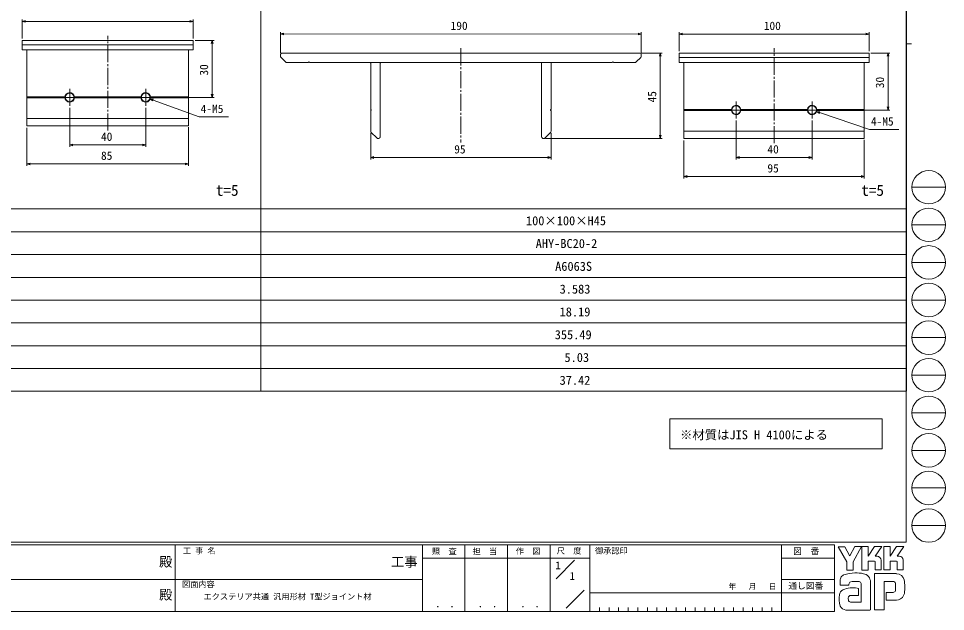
# Model space of a CAD drawing. Units: millimetres on the paper. Extents: x -397 to 397, y -282 to 282.
# Drawn here: x -91.4 to 396.7, y -282.1 to 30.1 of the extents above; entities that cross this region are included whole.
import ezdxf
from ezdxf.enums import TextEntityAlignment as Align

# ---------------------------------------------------------------- set-up
doc = ezdxf.new("R2010")
doc.units = ezdxf.units.MM
doc.linetypes.add('CHAIN2', pattern=[12, 9, -1, 1, -1])
for name, color, linetype, lineweight in [('0-0_0', 3, 'Continuous', 9), ('0-1_USER1', 7, 'Continuous', 18), ('0-2_YKK_ZWAK', 4, 'Continuous', 9), ('0-3_YKK_11', 2, 'CHAIN2', 9), ('0-4_YKK_12', 6, 'Continuous', 9), ('0-5_YKK_13', 7, 'Continuous', 9)]:
    doc.layers.add(name, color=color, linetype=linetype, lineweight=lineweight)
doc.styles.add('ＭＳ ゴシック', font='')
doc.styles.get('ＭＳ ゴシック').set_extended_font_data('MS Gothic')

msp = doc.modelspace()

# ---------------------------------------------------------------- linework, layer by layer
at = {"layer": '0-1_USER1'}
for p, q in [((376.106, 199.775), (376.106, -166.175)), ((36.106, 187.775), (36.106, -166.175)), ((-393.894, -70.175), (376.106, -70.175)), ((-393.894, -82.175), (376.106, -82.175)), ((-393.894, -94.175), (376.106, -94.175)), ((-393.894, -106.175), (376.106, -106.175)), ((-393.894, -118.175), (376.106, -118.175)), ((-321.228, -130.175), (376.106, -130.175)), ((-393.894, -142.175), (376.106, -142.175)), ((-321.228, -154.175), (376.106, -154.175)), ((-393.894, -166.175), (376.106, -166.175))]:
    msp.add_line(p, q, dxfattribs=at)
at = {"layer": '0-2_YKK_ZWAK'}
for p, q in [((-89.454, 18.582), (0.546, 18.582)), ((-89.454, 17.582), (-89.454, 18.582)), ((-89.454, 16.996), (-89.454, 17.582)), ((-89.454, 13.875), (-89.454, 16.289)), ((0.546, 18.582), (0.546, 17.582)), ((0.546, 16.996), (0.546, 17.582)), ((0.546, 16.996), (0.546, 16.289)), ((0.546, 16.289), (0.546, 13.875)), ((-86.954, 13.282), (-86.954, 13.582)), ((-86.954, -11.118), (-86.954, 13.282)), ((-1.954, 13.582), (-1.954, 13.282)), ((-1.954, 13.282), (-1.954, -11.118)), ((0.546, 13.875), (0.546, 13.582)), ((46.541, 10.358), (46.541, 10.943)), ((47.541, 11.943), (235.541, 11.943)), ((236.541, 10.943), (236.541, 10.358)), ((256.484, 11.943), (356.484, 11.943)), ((256.484, 10.943), (256.484, 11.943)), ((256.484, 10.358), (256.484, 10.943)), ((356.484, 11.943), (356.484, 10.943)), ((356.484, 10.358), (356.484, 10.943)), ((356.484, 10.358), (356.484, 9.65)), ((49.248, 7.236), (46.834, 9.65)), ((61.083, 6.943), (49.955, 6.943)), ((93.741, 6.943), (61.999, 6.943)), ((99.341, 6.943), (93.741, 6.943)), ((94.041, -17.598), (94.041, 6.643)), ((99.041, 6.643), (99.041, -32.057)), ((183.741, 6.943), (99.341, 6.943)), ((183.741, 6.943), (189.341, 6.943)), ((184.041, -32.057), (184.041, 6.643)), ((189.041, 6.643), (189.041, -17.598)), ((221.083, 6.943), (189.341, 6.943)), ((233.127, 6.943), (221.999, 6.943)), ((236.248, 9.65), (233.834, 7.236)), ((256.484, 7.236), (256.484, 9.65)), ((258.984, 6.643), (258.984, 6.943)), ((258.984, -17.757), (258.984, 6.643)), ((353.984, 6.943), (353.984, 6.643)), ((353.984, 6.643), (353.984, -17.757)), ((356.484, 9.65), (356.484, 7.236)), ((356.484, 7.236), (356.484, 6.943)), ((-86.954, -11.118), (-86.936, -11.118)), ((-86.954, -11.118), (-66.936, -11.118)), ((-86.954, -22.504), (-86.954, -11.718)), ((-66.936, -11.718), (-86.954, -11.718)), ((-66.936, -11.118), (-66.684, -11.118)), ((-66.684, -11.718), (-66.936, -11.718)), ((-62.224, -11.118), (-61.972, -11.118)), ((-61.972, -11.718), (-62.224, -11.718)), ((-61.972, -11.118), (-26.936, -11.118)), ((-26.936, -11.718), (-61.972, -11.718)), ((-26.936, -11.118), (-26.684, -11.118)), ((-26.684, -11.718), (-26.936, -11.718)), ((-22.224, -11.118), (-21.972, -11.118)), ((-21.972, -11.718), (-22.224, -11.718)), ((-21.972, -11.118), (-1.954, -11.118)), ((-1.954, -11.718), (-21.972, -11.718)), ((-1.954, -11.718), (-1.972, -11.718)), ((-1.954, -11.718), (-1.954, -22.504)), ((94.041, -29.142), (94.041, -18.515)), ((189.041, -18.515), (189.041, -29.142)), ((258.984, -17.757), (259.002, -17.757)), ((258.984, -17.757), (284.002, -17.757)), ((258.984, -29.142), (258.984, -18.357)), ((284.002, -18.357), (258.984, -18.357)), ((284.002, -17.757), (284.254, -17.757)), ((284.254, -18.357), (284.002, -18.357)), ((288.714, -17.757), (288.966, -17.757)), ((288.966, -18.357), (288.714, -18.357)), ((288.966, -17.757), (324.002, -17.757)), ((324.002, -18.357), (288.966, -18.357)), ((324.002, -17.757), (324.254, -17.757)), ((324.254, -18.357), (324.002, -18.357)), ((328.714, -17.757), (328.966, -17.757)), ((328.966, -18.357), (328.714, -18.357)), ((328.966, -17.757), (353.984, -17.757)), ((353.984, -18.357), (328.966, -18.357)), ((353.984, -18.357), (353.966, -18.357)), ((353.984, -18.357), (353.984, -29.142)), ((-86.954, -22.504), (-1.954, -22.504)), ((-86.954, -22.504), (-86.954, -23.211)), ((-86.954, -23.211), (-86.954, -26.125)), ((-1.954, -23.211), (-1.954, -22.504)), ((-1.954, -26.125), (-1.954, -23.211)), ((-86.954, -26.125), (-86.954, -26.418)), ((-1.954, -26.418), (-86.954, -26.418)), ((-1.954, -26.418), (-1.954, -26.125)), ((258.984, -29.142), (353.984, -29.142)), ((258.984, -29.142), (258.984, -29.85)), ((353.984, -29.85), (353.984, -29.142)), ((97.248, -32.764), (94.334, -29.85)), ((98.041, -33.057), (97.955, -33.057)), ((185.127, -33.057), (185.041, -33.057)), ((188.748, -29.85), (185.834, -32.764)), ((258.984, -29.85), (258.984, -32.764)), ((258.984, -32.764), (258.984, -33.057)), ((353.984, -33.057), (258.984, -33.057)), ((353.984, -32.764), (353.984, -29.85)), ((353.984, -33.057), (353.984, -32.764))]:
    msp.add_line(p, q, dxfattribs=at)
for points in [[(0.546, 16.289), (-89.454, 16.289), (-89.454, 16.996)], [(0.546, 13.582), (-89.454, 13.582), (-89.454, 13.875)], [(356.484, 9.65), (256.484, 9.65), (256.484, 10.358)], [(356.484, 6.943), (256.484, 6.943), (256.484, 7.236)], [(-86.936, -11.718), (-86.954, -11.718), (-86.954, -11.118)], [(-1.972, -11.118), (-1.954, -11.118), (-1.954, -11.718)], [(259.002, -18.357), (258.984, -18.357), (258.984, -17.757)], [(353.966, -17.757), (353.984, -17.757), (353.984, -18.357)]]:
    msp.add_lwpolyline(points, dxfattribs=at)
for centre, radius, start, end in [((47.541, 10.943), 1, 90, 180), ((47.541, 10.358), 1, 180, 225), ((235.541, 10.943), 1, 0, 90), ((235.541, 10.358), 1, 315, 0), ((49.955, 7.943), 1, 225, 270), ((61.083, 7.143), 0.2, 270, 336.42182), ((61.541, 6.943), 0.3, 23.57818, 156.42182), ((61.999, 7.143), 0.2, 203.57818, 270), ((93.741, 6.643), 0.3, 0, 90), ((99.341, 6.643), 0.3, 90, 180), ((183.741, 6.643), 0.3, 0, 90), ((189.341, 6.643), 0.3, 90, 180), ((221.083, 7.143), 0.2, 270, 336.42182), ((221.541, 6.943), 0.3, 23.57818, 156.42182), ((221.999, 7.143), 0.2, 203.57818, 270), ((233.127, 7.943), 1, 270, 315), ((-64.454, -11.418), 2.5, 6.8921, 180), ((-64.454, -11.418), 2.25, 7.66226, 172.33774), ((-24.454, -11.418), 2.5, 0, 173.1079), ((-24.454, -11.418), 2.25, 7.66226, 172.33774), ((-84.454, -11.418), 2.5, 173.1079, 186.8921), ((-64.454, -11.418), 2.5, 180, 353.1079), ((-64.454, -11.418), 2.25, 172.33774, 187.66226), ((-64.454, -11.418), 2.25, 187.66226, 352.33774), ((-64.454, -11.418), 2.25, 352.33774, 7.66226), ((-64.454, -11.418), 2.5, 353.1079, 6.8921), ((-24.454, -11.418), 2.5, 173.1079, 186.8921), ((-24.454, -11.418), 2.5, 186.8921, 0), ((-24.454, -11.418), 2.25, 172.33774, 187.66226), ((-24.454, -11.418), 2.25, 187.66226, 352.33774), ((-24.454, -11.418), 2.25, 352.33774, 7.66226), ((-4.454, -11.418), 2.5, 353.1079, 6.8921), ((94.241, -17.598), 0.2, 180, 246.42182), ((94.241, -18.515), 0.2, 113.57818, 180), ((94.041, -18.057), 0.3, 293.57818, 66.42182), ((189.041, -18.057), 0.3, 113.57818, 246.42182), ((188.841, -17.598), 0.2, 293.57818, 0), ((188.841, -18.515), 0.2, 0, 66.42182), ((261.484, -18.057), 2.5, 173.1079, 186.8921), ((286.484, -18.057), 2.5, 6.8921, 180), ((286.484, -18.057), 2.5, 180, 353.1079), ((286.484, -18.057), 2.25, 172.33774, 187.66226), ((286.484, -18.057), 2.25, 7.66226, 172.33774), ((286.484, -18.057), 2.25, 187.66226, 352.33774), ((286.484, -18.057), 2.25, 352.33774, 7.66226), ((286.484, -18.057), 2.5, 353.1079, 6.8921), ((326.484, -18.057), 2.5, 173.1079, 186.8921), ((326.484, -18.057), 2.5, 0, 173.1079), ((326.484, -18.057), 2.5, 186.8921, 0), ((326.484, -18.057), 2.25, 172.33774, 187.66226), ((326.484, -18.057), 2.25, 7.66226, 172.33774), ((326.484, -18.057), 2.25, 187.66226, 352.33774), ((326.484, -18.057), 2.25, 352.33774, 7.66226), ((351.484, -18.057), 2.5, 353.1079, 6.8921), ((95.041, -29.142), 1, 180, 225), ((188.041, -29.142), 1, 315, 0), ((97.955, -32.057), 1, 225, 270), ((98.041, -32.057), 1, 270, 0), ((185.041, -32.057), 1, 180, 270), ((185.127, -32.057), 1, 270, 315)]:
    msp.add_arc(centre, radius, start, end, dxfattribs=at)
at = {"layer": '0-3_YKK_11'}
for p, q in [((-44.454, -28.918), (-44.454, 21.082)), ((141.541, 14.443), (141.541, -35.19)), ((306.484, -35.557), (306.484, 14.443)), ((-64.454, -6.918), (-64.454, -15.918)), ((-24.454, -6.918), (-24.454, -15.918)), ((-59.954, -11.418), (-68.954, -11.418)), ((-19.954, -11.418), (-28.954, -11.418)), ((286.484, -13.557), (286.484, -22.557)), ((326.484, -13.557), (326.484, -22.557)), ((290.984, -18.057), (281.984, -18.057)), ((330.984, -18.057), (321.984, -18.057))]:
    msp.add_line(p, q, dxfattribs=at)
at = {"layer": '0-3_YKK_11', "linetype": 'Continuous'}
msp.add_lwpolyline([(251.496, -180.633), (363.31, -180.633), (363.31, -196.405), (251.496, -196.405)], close=True, dxfattribs=at)
at = {"layer": '0-4_YKK_12'}
for p, q in [((-89.454, 19.582), (-89.454, 29.582)), ((0.546, 19.582), (0.546, 29.582)), ((-89.454, 28.582), (-87.754, 28.582)), ((-1.154, 28.582), (-87.754, 28.582)), ((0.546, 28.582), (-1.154, 28.582)), ((46.542, 11.988), (46.545, 22.981)), ((46.545, 21.981), (48.245, 21.98)), ((48.245, 21.98), (234.844, 21.936)), ((236.544, 21.936), (234.844, 21.936)), ((236.541, 11.943), (236.544, 22.936)), ((256.484, 12.943), (256.484, 22.943)), ((256.484, 21.943), (258.184, 21.943)), ((354.784, 21.943), (258.184, 21.943)), ((356.484, 21.943), (354.784, 21.943)), ((356.484, 12.943), (356.484, 22.943)), ((1.546, 18.582), (11.546, 18.582)), ((10.546, 18.582), (10.546, 16.882)), ((10.546, -9.718), (10.546, 16.882)), ((236.541, 11.943), (247.542, 11.943)), ((246.542, 11.943), (246.542, 10.243)), ((246.542, -31.357), (246.542, 10.243)), ((357.484, 11.943), (367.484, 11.943)), ((366.484, 11.943), (366.484, 10.243)), ((366.484, -16.357), (366.484, 10.243)), ((10.546, -11.418), (10.546, -9.718)), ((-22.106, -12.277), (-20.51, -12.862)), ((-18.954, -11.418), (11.546, -11.418)), ((-64.454, -16.918), (-64.454, -37.418)), ((-24.454, -16.918), (-24.454, -37.418)), ((328.85, -18.865), (330.458, -19.414)), ((331.984, -18.057), (367.484, -18.057)), ((366.484, -18.057), (366.484, -16.357)), ((286.484, -23.557), (286.484, -44.057)), ((326.484, -23.557), (326.484, -44.057)), ((-86.954, -27.418), (-86.954, -47.418)), ((-1.954, -27.125), (-1.954, -47.418)), ((94.041, -30.142), (94.041, -44.057)), ((186.041, -33.057), (247.542, -33.057)), ((189.041, -30.142), (189.041, -44.057)), ((246.542, -33.057), (246.542, -31.357)), ((258.984, -34.057), (258.984, -54.057)), ((353.984, -33.764), (353.984, -54.057)), ((-64.454, -36.418), (-62.754, -36.418)), ((-26.154, -36.418), (-62.754, -36.418)), ((-24.454, -36.418), (-26.154, -36.418)), ((94.041, -43.057), (95.741, -43.057)), ((95.741, -43.057), (187.341, -43.057)), ((189.041, -43.057), (187.341, -43.057)), ((286.484, -43.057), (288.184, -43.057)), ((324.784, -43.057), (288.184, -43.057)), ((326.484, -43.057), (324.784, -43.057)), ((-86.954, -46.418), (-85.254, -46.418)), ((-3.654, -46.418), (-85.254, -46.418)), ((-1.954, -46.418), (-3.654, -46.418)), ((258.984, -53.057), (260.684, -53.057)), ((352.284, -53.057), (260.684, -53.057)), ((353.984, -53.057), (352.284, -53.057))]:
    msp.add_line(p, q, dxfattribs=at)
for points in [[(-87.754, 28.127), (-89.454, 28.582), (-87.754, 29.038)], [(-1.154, 29.038), (0.546, 28.582), (-1.154, 28.127)], [(48.245, 21.525), (46.545, 21.981), (48.245, 22.436)], [(234.844, 22.392), (236.544, 21.936), (234.844, 21.481)], [(258.184, 21.488), (256.484, 21.943), (258.184, 22.399)], [(354.784, 22.399), (356.484, 21.943), (354.784, 21.488)], [(10.091, 16.882), (10.546, 18.582), (11.002, 16.882)], [(246.087, 10.243), (246.542, 11.943), (246.998, 10.243)], [(366.028, 10.243), (366.484, 11.943), (366.939, 10.243)], [(11.002, -9.718), (10.546, -11.418), (10.091, -9.718)], [(-20.666, -13.289), (-22.106, -12.277), (-20.353, -12.434)], [(19.228, -21.727), (3.708, -21.727), (-20.51, -12.862)], [(330.311, -19.845), (328.85, -18.865), (330.606, -18.983)], [(372.181, -28.365), (356.661, -28.365), (330.458, -19.414)], [(366.939, -16.357), (366.484, -18.057), (366.028, -16.357)], [(246.998, -31.357), (246.542, -33.057), (246.087, -31.357)], [(-62.754, -36.873), (-64.454, -36.418), (-62.754, -35.962)], [(-26.154, -35.962), (-24.454, -36.418), (-26.154, -36.873)], [(95.741, -43.512), (94.041, -43.057), (95.741, -42.601)], [(187.341, -42.601), (189.041, -43.057), (187.341, -43.512)], [(288.184, -43.512), (286.484, -43.057), (288.184, -42.601)], [(324.784, -42.601), (326.484, -43.057), (324.784, -43.512)], [(-85.254, -46.873), (-86.954, -46.418), (-85.254, -45.962)], [(-3.654, -45.962), (-1.954, -46.418), (-3.654, -46.873)], [(260.684, -53.512), (258.984, -53.057), (260.684, -52.601)], [(352.284, -52.601), (353.984, -53.057), (352.284, -53.512)]]:
    msp.add_lwpolyline(points, dxfattribs=at)
at = {"layer": '0-5_YKK_13'}
for p, q in [((376.092, 279.3), (376.092, -245.7)), ((376.092, 16.8), (378.892, 16.8)), ((379.068, -58.716), (396.708, -58.716)), ((379.068, -78.512), (396.708, -78.512)), ((379.068, -98.308), (396.708, -98.308)), ((379.068, -118.104), (396.708, -118.104)), ((379.068, -137.9), (396.708, -137.9)), ((379.068, -157.696), (396.708, -157.696)), ((379.068, -177.492), (396.708, -177.492)), ((379.068, -197.288), (396.708, -197.288)), ((379.068, -217.084), (396.708, -217.084)), ((379.068, -236.88), (396.708, -236.88)), ((376.092, -245.7), (-393.908, -245.7)), ((338.292, -247.1), (-393.908, -247.1)), ((-8.908, -247.1), (-8.908, -282.1)), ((121.292, -247.1), (121.292, -282.1)), ((143.692, -247.1), (143.692, -282.1)), ((166.092, -247.1), (166.092, -282.1)), ((188.492, -247.1), (188.492, -282.1)), ((209.492, -247.1), (209.492, -282.1)), ((310.291, -247.1), (310.291, -282.1)), ((338.292, -247.1), (338.292, -282.1)), ((344.724, -255.899), (340.129, -248.006)), ((340.129, -248.006), (343.642, -248.006)), ((343.642, -248.006), (346.156, -252.709)), ((348.928, -247.898), (346.372, -252.871)), ((352.554, -247.898), (348.021, -255.926)), ((348.928, -247.898), (352.554, -247.898)), ((352.751, -260.331), (352.751, -247.925)), ((352.751, -247.925), (355.968, -247.925)), ((355.968, -253.023), (359.347, -247.871)), ((355.968, -247.925), (355.968, -253.023)), ((359.347, -247.871), (363.172, -247.871)), ((363.172, -247.871), (359.632, -253.006)), ((364.266, -260.223), (364.266, -247.817)), ((364.266, -247.817), (367.537, -247.817)), ((367.537, -253.008), (370.969, -247.817)), ((367.537, -247.817), (367.537, -253.008)), ((370.969, -247.817), (374.753, -247.817)), ((374.375, -248.465), (371.253, -252.925)), ((374.753, -247.817), (374.375, -248.465)), ((346.156, -252.709), (346.372, -252.871)), ((360.671, -253.006), (359.632, -253.006)), ((372.292, -252.925), (371.253, -252.925)), ((189.476, -254.099), (121.292, -254.099)), ((189.476, -254.099), (209.492, -254.099)), ((191.662, -264.836), (201.355, -255.143)), ((310.291, -254.1), (338.292, -254.1)), ((344.724, -260.358), (344.724, -255.899)), ((348.021, -255.926), (348.021, -260.358)), ((359.266, -255.682), (356.076, -255.682)), ((356.076, -255.682), (356.076, -260.331)), ((359.698, -255.845), (359.266, -255.682)), ((359.698, -260.25), (359.698, -255.845)), ((362.833, -255.169), (362.833, -260.25)), ((371.294, -260.196), (371.294, -255.817)), ((374.456, -255.169), (374.456, -260.196)), ((348.021, -260.358), (344.724, -260.358)), ((356.076, -260.331), (352.751, -260.331)), ((359.32, -262.196), (359.32, -281.306)), ((370.915, -262.196), (359.32, -262.196)), ((362.833, -260.25), (359.698, -260.25)), ((367.672, -260.223), (364.266, -260.223)), ((371.294, -260.146), (371.344, -260.196)), ((374.456, -260.196), (371.294, -260.196)), ((-136.308, -265.299), (-7.508, -265.299)), ((-7.508, -265.299), (121.292, -265.299)), ((310.291, -265.299), (338.292, -265.299)), ((351.238, -266.305), (347.54, -266.375)), ((352.319, -277.171), (352.319, -267.44)), ((357.211, -266.683), (357.211, -281.279)), ((364.347, -281.306), (364.347, -266.359)), ((364.347, -266.359), (368.996, -266.359)), ((370.465, -267.856), (370.483, -270.491)), ((196.964, -280.445), (206.488, -270.921)), ((209.492, -272.3), (310.291, -272.3)), ((338.292, -272.299), (310.291, -272.299)), ((350.265, -269.873), (350.967, -270.035)), ((350.967, -270.035), (350.967, -273.63)), ((369.104, -272.089), (365.563, -272.089)), ((365.563, -272.089), (365.563, -276.225)), ((346.697, -277.171), (352.319, -277.171)), ((350.967, -273.63), (346.973, -273.635)), ((351.886, -277.171), (352.238, -277.171)), ((352.319, -277.17), (352.32, -277.171)), ((365.563, -276.225), (370.888, -276.225)), ((370.888, -276.225), (371.969, -275.982)), ((-393.908, -282.1), (338.292, -282.1)), ((214.532, -280), (214.532, -282.1)), ((219.572, -280), (219.572, -282.1)), ((224.612, -280), (224.612, -282.1)), ((229.652, -280), (229.652, -282.1)), ((234.692, -280), (234.692, -282.1)), ((239.732, -280), (239.732, -282.1)), ((244.772, -280), (244.772, -282.1)), ((249.812, -280), (249.812, -282.1)), ((254.852, -280), (254.852, -282.1)), ((259.892, -280), (259.892, -282.1)), ((264.932, -280), (264.932, -282.1)), ((269.972, -280), (269.972, -282.1)), ((275.012, -280), (275.012, -282.1)), ((280.052, -280), (280.052, -282.1)), ((285.092, -280), (285.092, -282.1)), ((290.132, -280), (290.132, -282.1)), ((295.172, -280), (295.172, -282.1)), ((300.211, -280), (300.211, -282.1)), ((305.251, -280), (305.251, -282.1)), ((345.859, -281.36), (344.372, -281.36)), ((356.887, -281.333), (345.859, -281.36)), ((357.211, -281.279), (356.887, -281.333)), ((359.32, -281.306), (363.563, -281.306)), ((363.563, -281.306), (364.347, -281.306))]:
    msp.add_line(p, q, dxfattribs=at)
for points in [[(371.294, -255.817), (370.861, -255.655), (367.672, -255.655), (367.672, -260.223)], [(345.859, -268.17), (341.21, -268.17), (341.21, -266.241)]]:
    msp.add_lwpolyline(points, dxfattribs=at)
for centre in [(387.888, -58.716), (387.888, -78.512), (387.888, -98.308), (387.888, -118.104), (387.888, -137.9), (387.888, -157.696), (387.888, -177.492), (387.888, -197.288), (387.888, -217.084), (387.888, -236.88)]:
    msp.add_circle(centre, 8.82, dxfattribs=at)
for centre, radius, start, end in [((360.671, -255.169), 2.163, 0.00166, 89.99604), ((372.292, -255.088), 2.163, 0.00166, 89.99604), ((343.898, -265.155), 2.444, 109.02127, 161.51264), ((349.014, -279.501), 17.68, 89.89165, 109.30848), ((349.533, -282.563), 20.748, 78.7801, 91.46938), ((352.822, -266.596), 4.449, 40.66422, 80.31694), ((370.764, -266.54), 4.341, 14.44572, 87.08746), ((346.251, -266.266), 5.037, 158.41083, 179.71775), ((347.967, -268.107), 2.109, 138.46382, 181.71359), ((347.407, -268.071), 1.701, 85.50551, 126.78038), ((350.748, -267.854), 1.625, 14.7552, 72.44995), ((352.601, -266.585), 4.612, 358.78059, 38.76563), ((369.157, -267.579), 1.229, 16.43123, 96.91661), ((366.823, -268.308), 3.673, 4.93423, 17.03552), ((354.458, -269.287), 20.86, 350.99027, 10.67625), ((351.741, -275.495), 11.082, 168.76372, 199.80079), ((344.719, -274.027), 3.908, 121.82711, 169.08475), ((347.812, -282.954), 13.309, 79.38098, 112.05825), ((369.105, -270.784), 1.306, 269.95468, 342.90145), ((366.802, -270.141), 3.697, 343.6902, 354.75362), ((370.827, -271.845), 4.291, 285.44291, 349.90448), ((347.874, -275.428), 2.369, 171.08203, 216.71923), ((346.982, -275.079), 1.445, 90.33953, 178.03639), ((346.942, -275.665), 1.526, 230.9728, 260.75491), ((344.732, -277.543), 3.823, 207.31435, 263.59464)]:
    msp.add_arc(centre, radius, start, end, dxfattribs=at)

# ---------------------------------------------------------------- texts
at = {"layer": '0-0_0', "style": 'ＭＳ ゴシック'}
for s, height, p in [('t=5', 5.865, (12.489, -65.02)), ('t=5', 5.865, (352.367, -65.02)), ('※材質はJIS H 4100による', 4.765, (256.94, -192.888)), ('1', 4.106, (191.292, -261.099)), ('1', 4.106, (198.825, -266.699)), ('エクステリア共通 汎用形材 T型ジョイント材', 3.079, (6.019, -276.746))]:
    msp.add_text(s, height=height, dxfattribs=at).set_placement(p, align=Align.BOTTOM_LEFT)
at = {"layer": '0-1_USER1', "style": 'ＭＳ ゴシック'}
for s, p in [('100×100×H45', (175.812, -80.175)), ('AHY-BC20-2', (180.932, -92.175)), ('A6063S', (191.172, -104.175)), ('3.583', (193.519, -116.175)), ('18.19', (193.519, -128.175)), ('355.49', (190.959, -140.175)), ('5.03', (196.079, -152.175)), ('37.42', (193.519, -164.175))]:
    msp.add_text(s, height=4.765, dxfattribs=at).set_placement(p, align=Align.BOTTOM_LEFT)
at = {"layer": '0-4_YKK_12', "style": 'ＭＳ ゴシック'}
for s, rotation, p in [('190', 359.986, (136.104, 22.76)), ('30', 90, (9.746, 0.062)), ('30', 90, (365.684, -6.577)), ('45', 90, (245.742, -14.077))]:
    msp.add_text(s, height=4.399, rotation=rotation, dxfattribs=at).set_placement(p, align=Align.BOTTOM_LEFT)
for s, p in [('100', (301.044, 22.743)), ('4-M5', (4.508, -20.927)), ('4-M5', (357.461, -27.565)), ('40', (-47.974, -35.618)), ('95', (138.021, -42.257)), ('40', (302.964, -42.257)), ('85', (-47.974, -45.618)), ('95', (302.964, -52.257))]:
    msp.add_text(s, height=4.399, dxfattribs=at).set_placement(p, align=Align.BOTTOM_LEFT)
at = {"layer": '0-5_YKK_13', "style": 'ＭＳ ゴシック'}
for s, height, p in [('工 事 名', 3.079, (-4.896, -252.633)), ('照  査', 3.079, (126.281, -252.88)), ('担  当', 3.079, (147.646, -252.88)), ('作  図', 3.079, (170.412, -252.862)), ('尺  度', 3.079, (192.004, -252.637)), ('御承認印', 3.079, (212.159, -252.633)), ('図\u3000番', 3.284, (316.489, -252.962)), ('殿', 5.132, (-17.39, -260.056)), ('工事', 5.132, (104.723, -260.056)), ('図面内容', 3.079, (-5.291, -270.248)), ('年   月   日', 2.903, (282.468, -271.269)), ('通し図番', 3.284, (313.971, -271.185)), ('殿', 5.132, (-17.39, -277.378)), (' ． ．', 3.592, (125.747, -281.046)), (' ． ．', 3.592, (148.147, -281.046)), (' ． ．', 3.592, (170.547, -281.046))]:
    msp.add_text(s, height=height, dxfattribs=at).set_placement(p, align=Align.BOTTOM_LEFT)

doc.saveas('drawing.dxf')
